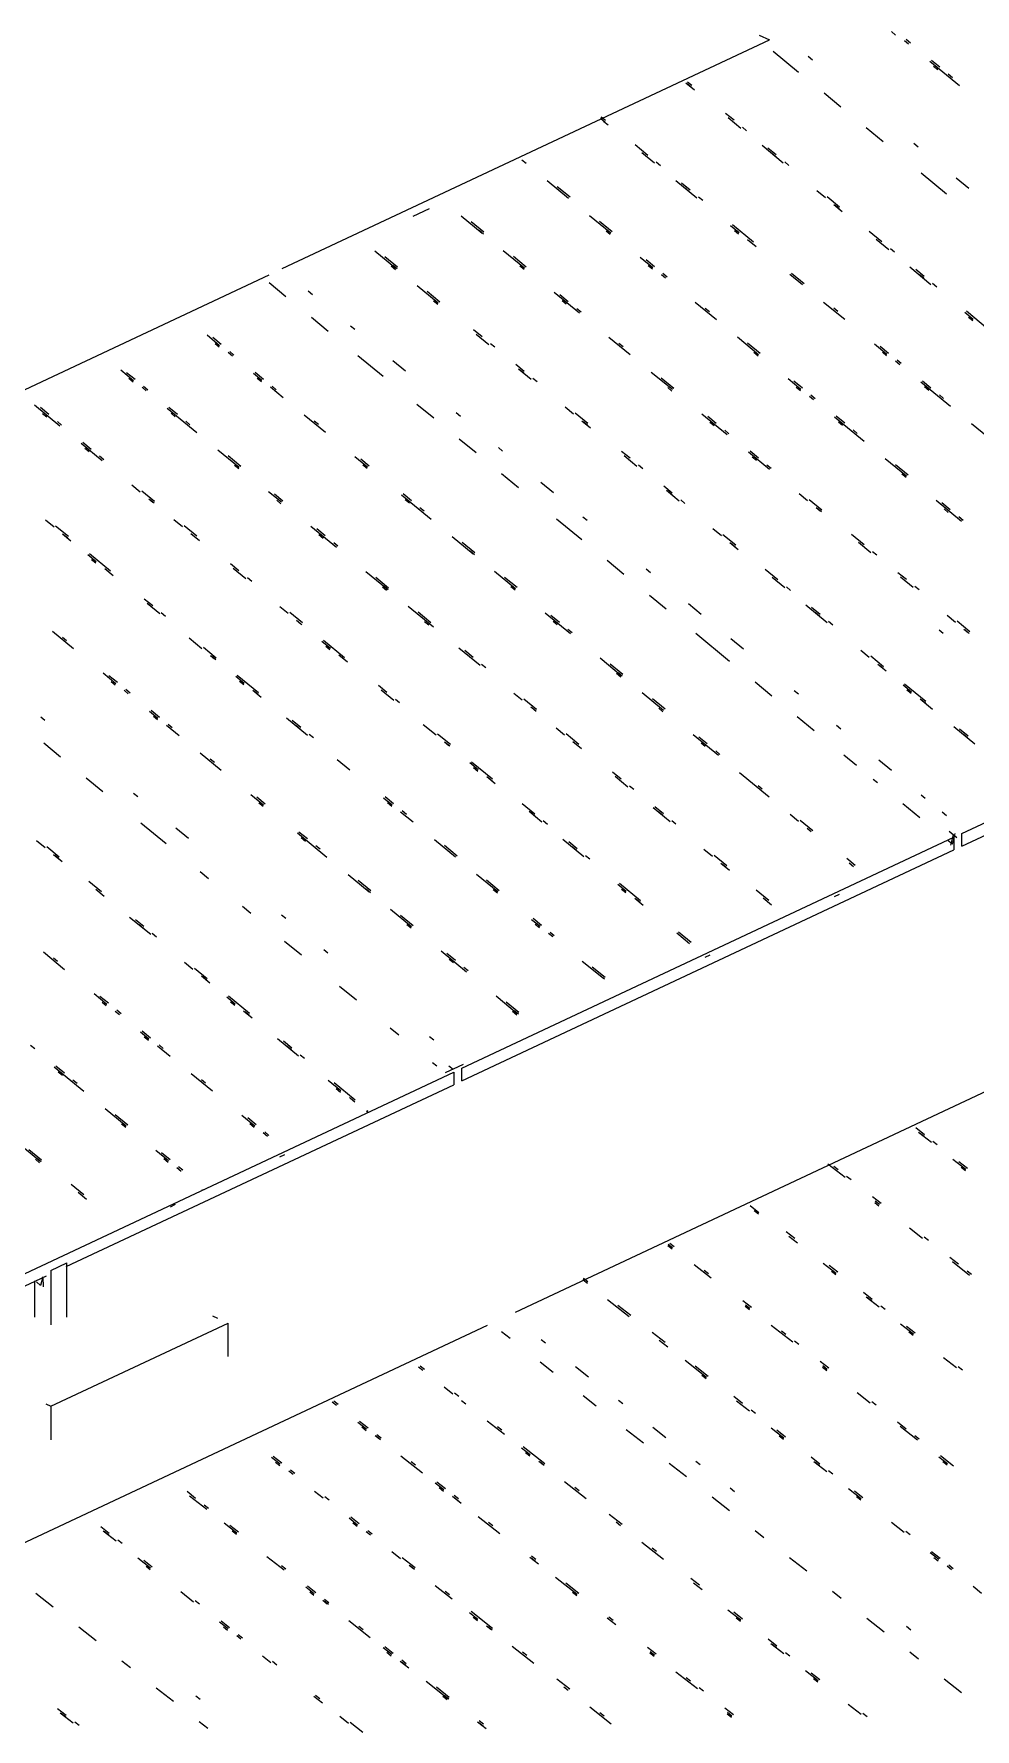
# Paper-space layout '03 3D Building and Roof' of a CAD drawing. Header units: millimetres. Extents: x 5 to 415, y 5 to 292.
# Drawn here: x 274.96 to 282.26, y 74.84 to 87.99 of the extents above; entities that cross this region are included whole.
import ezdxf

# ---------------------------------------------------------------- set-up
doc = ezdxf.new("R2010")
doc.units = ezdxf.units.MM
doc.layers.add('EXISTING', color=7, linetype='Continuous')
picture_1 = doc.add_image_def('image3.png', size_in_pixel=(1577, 763))

# ---------------------------------------------------------------- blocks, each defined once
blk = doc.blocks.new('SHEET_03')
at = {"layer": 'EXISTING', "color": 250, "lineweight": 9}
for p, q in [((276.888, 86.169), (280.664, 87.942)), ((280.586, 87.979), (280.664, 87.942)), ((281.642, 87.98), (281.61, 88.007)), ((281.757, 87.918), (281.724, 87.945)), ((280.694, 87.854), (280.891, 87.693)), ((280.999, 87.786), (280.966, 87.813)), ((281.711, 87.939), (281.744, 87.912)), ((281.908, 87.778), (282.137, 87.589)), ((281.986, 87.73), (281.92, 87.784)), ((281.97, 87.71), (281.937, 87.737)), ((280.017, 87.609), (280.083, 87.556)), ((280.059, 87.575), (280.026, 87.602)), ((280.062, 87.588), (280.03, 87.615)), ((282.084, 87.649), (282.051, 87.676)), ((281.088, 87.531), (281.219, 87.423)), ((279.361, 87.344), (279.358, 87.33)), ((279.39, 87.303), (279.358, 87.33)), ((279.394, 87.317), (279.361, 87.344)), ((279.381, 87.311), (279.414, 87.284)), ((280.39, 87.319), (280.324, 87.373)), ((280.345, 87.34), (280.443, 87.259)), ((280.488, 87.238), (280.455, 87.265)), ((281.415, 87.262), (281.546, 87.154)), ((279.721, 87.047), (279.623, 87.128)), ((279.676, 87.069), (279.774, 86.988)), ((280.607, 87.125), (280.771, 86.99)), ((280.718, 87.05), (280.652, 87.104)), ((280.714, 87.036), (280.681, 87.063)), ((281.818, 87.112), (281.785, 87.139)), ((278.746, 87.013), (278.778, 86.986)), ((279.82, 86.967), (279.787, 86.994)), ((280.816, 86.969), (280.783, 86.996)), ((281.841, 86.912), (282.038, 86.75)), ((278.942, 86.851), (279.106, 86.716)), ((279.119, 86.722), (279.02, 86.803)), ((279.938, 86.853), (280.102, 86.718)), ((280.049, 86.778), (279.984, 86.832)), ((280.046, 86.765), (280.013, 86.792)), ((281.033, 86.774), (281.098, 86.721)), ((282.211, 86.789), (282.113, 86.87)), ((277.903, 86.575), (278.028, 86.634)), ((280.147, 86.697), (280.115, 86.724)), ((281.209, 86.646), (281.111, 86.726)), ((281.164, 86.667), (281.229, 86.613)), ((281.206, 86.632), (281.173, 86.659)), ((278.274, 86.579), (278.438, 86.445)), ((278.45, 86.451), (278.352, 86.531)), ((279.27, 86.582), (279.434, 86.447)), ((279.446, 86.453), (279.348, 86.534)), ((280.364, 86.503), (280.43, 86.449)), ((280.541, 86.374), (280.377, 86.509)), ((278.447, 86.437), (278.414, 86.464)), ((279.43, 86.434), (279.398, 86.46)), ((280.426, 86.436), (280.394, 86.463)), ((280.495, 86.395), (280.561, 86.341)), ((281.537, 86.376), (281.438, 86.457)), ((281.491, 86.397), (281.59, 86.317)), ((277.605, 86.308), (277.769, 86.173)), ((277.782, 86.179), (277.683, 86.26)), ((278.601, 86.31), (278.765, 86.175)), ((278.778, 86.181), (278.679, 86.262)), ((279.663, 86.258), (279.761, 86.178)), ((279.774, 86.183), (279.708, 86.237)), ((281.635, 86.296), (281.602, 86.322)), ((273.011, 84.349), (276.787, 86.122)), ((277.766, 86.16), (277.733, 86.187)), ((277.778, 86.166), (277.745, 86.193)), ((278.762, 86.162), (278.729, 86.189)), ((279.758, 86.164), (279.725, 86.191)), ((279.827, 86.124), (279.86, 86.097)), ((279.872, 86.103), (279.839, 86.13)), ((280.823, 86.126), (280.921, 86.045)), ((280.934, 86.051), (280.835, 86.132)), ((281.754, 86.182), (281.917, 86.047)), ((281.864, 86.107), (281.799, 86.161)), ((281.861, 86.094), (281.828, 86.121)), ((276.785, 86.061), (276.916, 85.954)), ((277.122, 85.966), (277.089, 85.993)), ((277.933, 86.039), (278.097, 85.904)), ((278.109, 85.91), (278.011, 85.991)), ((278.995, 85.987), (279.191, 85.825)), ((281.963, 86.026), (281.93, 86.053)), ((278.093, 85.89), (278.061, 85.917)), ((279.105, 85.912), (279.04, 85.966)), ((279.089, 85.893), (279.057, 85.92)), ((279.204, 85.831), (279.171, 85.858)), ((280.089, 85.908), (280.253, 85.774)), ((280.2, 85.833), (280.167, 85.86)), ((281.085, 85.91), (281.249, 85.776)), ((281.196, 85.836), (281.163, 85.862)), ((282.356, 85.703), (282.192, 85.838)), ((277.113, 85.792), (277.244, 85.684)), ((277.45, 85.696), (277.417, 85.723)), ((282.179, 85.832), (282.245, 85.778)), ((282.242, 85.765), (282.209, 85.791)), ((276.304, 85.655), (276.402, 85.574)), ((276.415, 85.58), (276.349, 85.634)), ((276.399, 85.561), (276.366, 85.587)), ((278.437, 85.64), (278.371, 85.694)), ((278.392, 85.661), (278.49, 85.581)), ((278.535, 85.56), (278.502, 85.587)), ((279.42, 85.637), (279.584, 85.502)), ((279.531, 85.562), (279.498, 85.589)), ((280.417, 85.639), (280.58, 85.504)), ((280.593, 85.51), (280.495, 85.591)), ((281.478, 85.587), (281.576, 85.506)), ((276.468, 85.52), (276.501, 85.493)), ((276.513, 85.499), (276.48, 85.526)), ((277.473, 85.496), (277.67, 85.334)), ((277.843, 85.373), (277.745, 85.454)), ((280.577, 85.491), (280.544, 85.518)), ((281.589, 85.512), (281.523, 85.566)), ((281.573, 85.493), (281.54, 85.52)), ((281.642, 85.453), (281.675, 85.426)), ((281.687, 85.432), (281.655, 85.458)), ((275.636, 85.383), (275.734, 85.302)), ((275.746, 85.308), (275.681, 85.362)), ((275.731, 85.289), (275.698, 85.316)), ((276.665, 85.358), (276.73, 85.305)), ((276.743, 85.31), (276.677, 85.364)), ((276.727, 85.291), (276.694, 85.318)), ((278.764, 85.371), (278.699, 85.425)), ((278.719, 85.392), (278.818, 85.311)), ((278.761, 85.358), (278.728, 85.385)), ((278.863, 85.29), (278.83, 85.317)), ((279.748, 85.367), (279.912, 85.233)), ((279.924, 85.239), (279.826, 85.319)), ((280.81, 85.316), (280.908, 85.235)), ((275.8, 85.249), (275.832, 85.222)), ((275.845, 85.227), (275.812, 85.254)), ((276.796, 85.251), (276.894, 85.17)), ((276.841, 85.23), (276.808, 85.257)), ((279.909, 85.219), (279.876, 85.246)), ((280.921, 85.241), (280.855, 85.295)), ((280.905, 85.222), (280.872, 85.248)), ((280.974, 85.181), (281.006, 85.154)), ((281.019, 85.16), (280.986, 85.187)), ((281.839, 85.291), (282.068, 85.102)), ((281.917, 85.243), (281.851, 85.297)), ((281.901, 85.224), (281.868, 85.251)), ((282.015, 85.162), (281.982, 85.189)), ((274.967, 85.112), (275.164, 84.95)), ((275.078, 85.037), (275.012, 85.091)), ((275.996, 85.087), (276.225, 84.898)), ((276.074, 85.039), (276.009, 85.093)), ((277.932, 85.119), (278.063, 85.011)), ((278.269, 85.023), (278.236, 85.05)), ((279.08, 85.096), (279.145, 85.042)), ((275.062, 85.018), (275.029, 85.044)), ((275.176, 84.956), (275.144, 84.983)), ((276.058, 85.02), (276.025, 85.047)), ((276.172, 84.958), (276.14, 84.985)), ((277.058, 85.035), (277.222, 84.901)), ((277.169, 84.96), (277.136, 84.987)), ((279.256, 84.967), (279.158, 85.048)), ((279.211, 84.988), (279.276, 84.934)), ((279.253, 84.954), (279.22, 84.981)), ((280.141, 85.044), (280.338, 84.883)), ((280.252, 84.969), (280.187, 85.023)), ((280.236, 84.95), (280.203, 84.977)), ((281.17, 85.019), (281.399, 84.831)), ((281.248, 84.971), (281.183, 85.025)), ((281.232, 84.952), (281.2, 84.979)), ((281.346, 84.891), (281.314, 84.918)), ((282.232, 84.968), (282.396, 84.833)), ((275.328, 84.815), (275.491, 84.681)), ((275.406, 84.767), (275.34, 84.821)), ((278.259, 84.849), (278.39, 84.742)), ((280.35, 84.888), (280.318, 84.915)), ((275.39, 84.748), (275.357, 84.775)), ((275.504, 84.687), (275.471, 84.714)), ((276.389, 84.764), (276.553, 84.629)), ((276.566, 84.635), (276.467, 84.716)), ((277.451, 84.712), (277.549, 84.631)), ((277.562, 84.637), (277.496, 84.691)), ((278.596, 84.754), (278.564, 84.781)), ((279.584, 84.698), (279.518, 84.752)), ((279.538, 84.719), (279.637, 84.638)), ((280.502, 84.748), (280.665, 84.613)), ((280.58, 84.7), (280.514, 84.754)), ((280.564, 84.681), (280.531, 84.708)), ((281.563, 84.696), (281.727, 84.562)), ((276.55, 84.616), (276.517, 84.643)), ((277.546, 84.618), (277.513, 84.645)), ((278.587, 84.58), (278.718, 84.472)), ((279.682, 84.617), (279.649, 84.644)), ((280.678, 84.619), (280.645, 84.646)), ((281.74, 84.567), (281.641, 84.648)), ((281.724, 84.548), (281.691, 84.575)), ((275.721, 84.492), (275.786, 84.438)), ((275.897, 84.363), (275.799, 84.444)), ((276.782, 84.441), (276.881, 84.36)), ((276.893, 84.366), (276.828, 84.42)), ((277.811, 84.416), (278.041, 84.227)), ((277.889, 84.368), (277.824, 84.422)), ((278.99, 84.43), (278.891, 84.511)), ((279.911, 84.428), (279.846, 84.482)), ((279.866, 84.45), (279.964, 84.369)), ((279.908, 84.415), (279.875, 84.442)), ((280.895, 84.425), (280.96, 84.371)), ((275.852, 84.385), (275.885, 84.358)), ((275.894, 84.35), (275.861, 84.377)), ((276.877, 84.346), (276.845, 84.373)), ((277.873, 84.349), (277.841, 84.375)), ((277.988, 84.287), (277.955, 84.314)), ((280.009, 84.348), (279.977, 84.375)), ((281.071, 84.296), (280.973, 84.377)), ((281.026, 84.317), (281.059, 84.29)), ((281.068, 84.283), (281.035, 84.309)), ((281.956, 84.373), (282.153, 84.211)), ((282.067, 84.298), (282.002, 84.352)), ((282.051, 84.279), (282.019, 84.306)), ((275.052, 84.221), (275.118, 84.167)), ((275.229, 84.092), (275.13, 84.173)), ((276.048, 84.223), (276.114, 84.169)), ((276.225, 84.094), (276.126, 84.175)), ((277.11, 84.171), (277.307, 84.01)), ((277.221, 84.096), (277.155, 84.15)), ((279.013, 84.23), (279.209, 84.068)), ((279.252, 84.215), (279.219, 84.242)), ((280.226, 84.153), (280.292, 84.099)), ((282.166, 84.217), (282.133, 84.244)), ((275.183, 84.113), (275.249, 84.059)), ((275.225, 84.079), (275.192, 84.105)), ((276.179, 84.115), (276.245, 84.061)), ((277.205, 84.077), (277.172, 84.104)), ((277.319, 84.016), (277.286, 84.042)), ((278.204, 84.093), (278.368, 83.958)), ((278.381, 83.964), (278.282, 84.045)), ((280.403, 84.024), (280.304, 84.105)), ((280.357, 84.046), (280.423, 83.992)), ((280.399, 84.011), (280.366, 84.038)), ((281.399, 84.027), (281.3, 84.107)), ((281.354, 84.048), (281.452, 83.967)), ((275.38, 83.951), (275.445, 83.898)), ((275.556, 83.823), (275.392, 83.957)), ((275.442, 83.884), (275.409, 83.911)), ((276.552, 83.825), (276.487, 83.879)), ((278.377, 83.95), (278.345, 83.977)), ((279.406, 83.907), (279.537, 83.799)), ((281.497, 83.946), (281.464, 83.973)), ((275.511, 83.844), (275.577, 83.79)), ((276.507, 83.846), (276.605, 83.765)), ((276.651, 83.744), (276.618, 83.771)), ((277.536, 83.821), (277.7, 83.686)), ((277.712, 83.692), (277.614, 83.773)), ((278.532, 83.823), (278.696, 83.689)), ((278.708, 83.695), (278.61, 83.775)), ((279.743, 83.811), (279.71, 83.838)), ((280.73, 83.755), (280.632, 83.836)), ((280.685, 83.776), (280.783, 83.695)), ((281.726, 83.757), (281.661, 83.811)), ((281.681, 83.778), (281.779, 83.698)), ((275.884, 83.553), (275.818, 83.607)), ((277.696, 83.673), (277.664, 83.7)), ((277.709, 83.679), (277.676, 83.706)), ((278.693, 83.675), (278.66, 83.702)), ((279.734, 83.637), (279.865, 83.53)), ((280.829, 83.674), (280.796, 83.701)), ((281.825, 83.677), (281.792, 83.703)), ((275.839, 83.574), (275.937, 83.494)), ((275.88, 83.54), (275.848, 83.567)), ((275.982, 83.472), (275.949, 83.499)), ((276.868, 83.55), (276.933, 83.496)), ((277.044, 83.421), (276.946, 83.502)), ((277.864, 83.552), (278.06, 83.39)), ((278.04, 83.423), (277.942, 83.504)), ((278.925, 83.5), (279.122, 83.339)), ((279.036, 83.425), (278.971, 83.479)), ((280.136, 83.488), (280.038, 83.569)), ((280.947, 83.561), (281.111, 83.426)), ((281.058, 83.486), (280.992, 83.54)), ((281.055, 83.472), (281.022, 83.499)), ((282.042, 83.482), (282.107, 83.428)), ((282.157, 81.788), (285.971, 83.579)), ((275.105, 83.357), (275.268, 83.222)), ((276.999, 83.442), (277.031, 83.415)), ((277.04, 83.407), (277.008, 83.434)), ((278.024, 83.404), (277.991, 83.431)), ((279.02, 83.406), (278.987, 83.433)), ((279.134, 83.344), (279.102, 83.371)), ((280.094, 83.341), (280.356, 83.126)), ((281.156, 83.405), (281.123, 83.432)), ((282.012, 83.34), (281.98, 83.366)), ((282.218, 83.353), (282.12, 83.434)), ((282.173, 83.374), (282.205, 83.347)), ((282.214, 83.34), (282.182, 83.367)), ((275.215, 83.282), (275.183, 83.309)), ((276.166, 83.305), (276.265, 83.224)), ((276.375, 83.149), (276.277, 83.23)), ((277.195, 83.28), (277.261, 83.226)), ((277.371, 83.151), (277.208, 83.286)), ((277.257, 83.213), (277.225, 83.24)), ((278.257, 83.229), (278.421, 83.094)), ((280.464, 83.218), (280.366, 83.299)), ((281.373, 83.211), (281.439, 83.157)), ((276.33, 83.17), (276.363, 83.143)), ((276.372, 83.136), (276.339, 83.163)), ((277.326, 83.173), (277.392, 83.119)), ((278.368, 83.154), (278.302, 83.208)), ((278.466, 83.073), (278.433, 83.1)), ((279.351, 83.15), (279.515, 83.015)), ((279.527, 83.021), (279.429, 83.102)), ((281.549, 83.082), (281.451, 83.163)), ((281.504, 83.103), (281.57, 83.049)), ((281.546, 83.068), (281.513, 83.095)), ((275.498, 83.034), (275.596, 82.953)), ((275.609, 82.959), (275.543, 83.012)), ((275.593, 82.939), (275.56, 82.966)), ((276.527, 83.009), (276.592, 82.955)), ((276.703, 82.88), (276.539, 83.015)), ((276.589, 82.941), (276.556, 82.968)), ((279.512, 83.002), (279.479, 83.029)), ((279.524, 83.008), (279.491, 83.035)), ((280.553, 82.964), (280.684, 82.856)), ((281.877, 82.812), (281.713, 82.947)), ((275.662, 82.899), (275.694, 82.872)), ((275.707, 82.878), (275.674, 82.905)), ((276.658, 82.901), (276.723, 82.847)), ((276.7, 82.867), (276.667, 82.893)), ((277.699, 82.882), (277.634, 82.936)), ((277.654, 82.903), (277.752, 82.822)), ((277.797, 82.801), (277.765, 82.828)), ((278.683, 82.878), (278.748, 82.825)), ((278.859, 82.75), (278.761, 82.83)), ((279.679, 82.881), (279.843, 82.746)), ((279.855, 82.752), (279.757, 82.833)), ((280.89, 82.868), (280.857, 82.895)), ((281.701, 82.941), (281.766, 82.887)), ((281.763, 82.874), (281.73, 82.901)), ((281.832, 82.834), (281.93, 82.753)), ((281.874, 82.799), (281.841, 82.826)), ((275.047, 82.664), (275.015, 82.691)), ((275.858, 82.737), (275.924, 82.683)), ((275.936, 82.689), (275.871, 82.743)), ((275.92, 82.67), (275.888, 82.697)), ((276.92, 82.686), (277.084, 82.551)), ((278.814, 82.771), (278.847, 82.744)), ((278.856, 82.736), (278.823, 82.763)), ((279.839, 82.733), (279.806, 82.76)), ((280.88, 82.695), (281.011, 82.587)), ((275.989, 82.63), (276.088, 82.549)), ((276.035, 82.608), (276.002, 82.635)), ((277.031, 82.611), (276.965, 82.664)), ((277.027, 82.597), (276.994, 82.624)), ((277.129, 82.53), (277.096, 82.557)), ((277.981, 82.634), (278.08, 82.553)), ((278.191, 82.478), (278.092, 82.559)), ((279.01, 82.609), (279.076, 82.555)), ((279.187, 82.48), (279.088, 82.561)), ((280.072, 82.557), (280.269, 82.396)), ((281.217, 82.599), (281.185, 82.626)), ((282.094, 82.618), (282.258, 82.483)), ((282.205, 82.543), (282.139, 82.597)), ((282.201, 82.53), (282.168, 82.557)), ((275.038, 82.491), (275.169, 82.383)), ((278.145, 82.499), (278.178, 82.472)), ((278.187, 82.465), (278.154, 82.492)), ((279.141, 82.501), (279.207, 82.448)), ((280.183, 82.483), (280.117, 82.536)), ((280.167, 82.463), (280.134, 82.49)), ((280.281, 82.402), (280.248, 82.429)), ((276.251, 82.414), (276.415, 82.279)), ((276.362, 82.339), (276.329, 82.366)), ((277.313, 82.362), (277.411, 82.282)), ((278.342, 82.338), (278.407, 82.284)), ((278.518, 82.209), (278.354, 82.343)), ((278.404, 82.27), (278.371, 82.297)), ((281.241, 82.398), (281.339, 82.318)), ((281.611, 82.276), (281.512, 82.357)), ((275.366, 82.221), (275.497, 82.114)), ((278.473, 82.23), (278.538, 82.176)), ((278.515, 82.195), (278.482, 82.222)), ((279.514, 82.211), (279.449, 82.265)), ((279.469, 82.232), (279.567, 82.151)), ((279.613, 82.13), (279.58, 82.157)), ((280.432, 82.261), (280.662, 82.073)), ((280.609, 82.132), (280.576, 82.159)), ((281.47, 82.21), (281.503, 82.183)), ((282.157, 81.691), (283.197, 82.179)), ((275.768, 82.072), (275.735, 82.099)), ((276.645, 82.091), (276.743, 82.01)), ((276.755, 82.016), (276.69, 82.07)), ((277.673, 82.066), (277.739, 82.012)), ((277.751, 82.018), (277.686, 82.072)), ((277.736, 81.999), (277.703, 82.026)), ((281.873, 82.06), (281.84, 82.087)), ((276.739, 81.997), (276.707, 82.024)), ((277.804, 81.958), (277.903, 81.878)), ((277.85, 81.937), (277.817, 81.964)), ((278.846, 81.939), (278.748, 82.02)), ((278.801, 81.961), (278.899, 81.88)), ((278.842, 81.926), (278.81, 81.953)), ((279.764, 81.99), (279.895, 81.882)), ((279.842, 81.942), (279.776, 81.996)), ((279.839, 81.928), (279.806, 81.955)), ((280.826, 81.938), (280.891, 81.884)), ((281.699, 82.021), (281.831, 81.914)), ((282.037, 81.926), (282.004, 81.953)), ((275.791, 81.871), (275.988, 81.71)), ((276.161, 81.749), (276.063, 81.829)), ((277.005, 81.795), (277.234, 81.606)), ((277.083, 81.747), (277.017, 81.8)), ((278.944, 81.859), (278.911, 81.886)), ((279.94, 81.861), (279.907, 81.888)), ((281.002, 81.809), (280.904, 81.89)), ((280.957, 81.83), (280.989, 81.803)), ((282.057, 81.808), (282.09, 81.781)), ((282.09, 81.781), (282.068, 81.697)), ((282.084, 81.705), (282.105, 81.789)), ((282.085, 81.785), (282.118, 81.758)), ((282.157, 81.691), (282.157, 81.788)), ((274.983, 81.734), (275.049, 81.68)), ((275.159, 81.605), (275.061, 81.686)), ((277.067, 81.727), (277.034, 81.754)), ((277.181, 81.666), (277.148, 81.693)), ((278.067, 81.743), (278.23, 81.608)), ((278.243, 81.614), (278.145, 81.695)), ((278.28, 79.968), (282.095, 81.759)), ((278.28, 79.871), (282.095, 81.661)), ((279.063, 81.745), (279.226, 81.61)), ((279.173, 81.67), (279.108, 81.724)), ((279.17, 81.657), (279.137, 81.684)), ((280.157, 81.666), (280.223, 81.613)), ((282.084, 81.705), (282.051, 81.732)), ((282.095, 81.759), (282.095, 81.661)), ((275.114, 81.626), (275.18, 81.572)), ((275.156, 81.592), (275.123, 81.619)), ((279.272, 81.589), (279.239, 81.616)), ((280.333, 81.538), (280.235, 81.618)), ((280.288, 81.559), (280.354, 81.505)), ((280.33, 81.524), (280.297, 81.551)), ((281.329, 81.54), (281.264, 81.594)), ((281.284, 81.561), (281.317, 81.534)), ((275.487, 81.336), (275.389, 81.417)), ((276.25, 81.494), (276.316, 81.44)), ((277.398, 81.471), (277.562, 81.337)), ((277.574, 81.343), (277.476, 81.423)), ((278.394, 81.474), (278.558, 81.339)), ((278.57, 81.345), (278.472, 81.426)), ((279.489, 81.395), (279.554, 81.341)), ((279.665, 81.266), (279.501, 81.401)), ((275.442, 81.357), (275.507, 81.303)), ((277.571, 81.329), (277.538, 81.356)), ((278.555, 81.326), (278.522, 81.352)), ((279.551, 81.328), (279.518, 81.355)), ((279.62, 81.287), (279.685, 81.233)), ((279.662, 81.253), (279.629, 81.28)), ((280.661, 81.268), (280.563, 81.349)), ((280.616, 81.289), (280.681, 81.236)), ((281.169, 81.3), (281.207, 81.318)), ((275.704, 81.141), (275.868, 81.007)), ((275.815, 81.067), (275.749, 81.12)), ((276.578, 81.225), (276.643, 81.171)), ((276.915, 81.129), (276.882, 81.156)), ((277.726, 81.202), (277.89, 81.067)), ((277.902, 81.073), (277.804, 81.154)), ((278.82, 81.123), (278.886, 81.07)), ((278.898, 81.075), (278.833, 81.129)), ((275.811, 81.053), (275.778, 81.08)), ((275.913, 80.986), (275.88, 81.013)), ((277.886, 81.054), (277.853, 81.081)), ((278.882, 81.056), (278.849, 81.083)), ((278.951, 81.016), (278.984, 80.989)), ((278.996, 80.995), (278.964, 81.022)), ((279.947, 81.018), (280.046, 80.937)), ((280.058, 80.943), (279.96, 81.024)), ((275.035, 80.87), (275.199, 80.735)), ((276.905, 80.955), (277.036, 80.848)), ((277.242, 80.86), (277.21, 80.887)), ((278.119, 80.879), (278.315, 80.717)), ((278.23, 80.804), (278.164, 80.858)), ((280.167, 80.83), (280.206, 80.848)), ((275.146, 80.795), (275.113, 80.822)), ((276.13, 80.791), (276.195, 80.737)), ((276.306, 80.663), (276.208, 80.743)), ((278.214, 80.785), (278.181, 80.812)), ((278.328, 80.723), (278.295, 80.75)), ((279.213, 80.8), (279.377, 80.666)), ((279.39, 80.671), (279.291, 80.752)), ((276.261, 80.684), (276.326, 80.63)), ((276.303, 80.649), (276.27, 80.676)), ((277.331, 80.605), (277.462, 80.498)), ((279.386, 80.658), (279.353, 80.685)), ((275.429, 80.547), (275.527, 80.466)), ((275.539, 80.472), (275.474, 80.526)), ((275.523, 80.453), (275.491, 80.479)), ((276.457, 80.522), (276.523, 80.468)), ((276.634, 80.393), (276.47, 80.528)), ((276.52, 80.455), (276.487, 80.482)), ((278.545, 80.529), (278.709, 80.394)), ((278.721, 80.4), (278.623, 80.481)), ((275.592, 80.412), (275.625, 80.385)), ((275.638, 80.391), (275.605, 80.418)), ((276.588, 80.414), (276.654, 80.36)), ((276.63, 80.38), (276.598, 80.407)), ((278.705, 80.381), (278.672, 80.408)), ((278.718, 80.387), (278.685, 80.413)), ((275.789, 80.25), (275.854, 80.197)), ((275.867, 80.202), (275.801, 80.256)), ((275.851, 80.183), (275.818, 80.21)), ((276.851, 80.199), (277.014, 80.064)), ((277.724, 80.282), (277.79, 80.228)), ((278.062, 80.186), (278.029, 80.213)), ((274.969, 80.119), (274.936, 80.146)), ((275.92, 80.143), (276.018, 80.062)), ((275.965, 80.122), (275.932, 80.149)), ((276.961, 80.124), (276.896, 80.178)), ((276.958, 80.11), (276.925, 80.137)), ((277.06, 80.043), (277.027, 80.07)), ((274.404, 78.148), (278.218, 79.939)), ((275.12, 79.979), (275.35, 79.79)), ((275.198, 79.931), (275.133, 79.985)), ((275.183, 79.912), (275.15, 79.939)), ((276.182, 79.927), (276.346, 79.793)), ((278.052, 80.013), (278.085, 79.986)), ((278.228, 79.969), (278.15, 79.932)), ((278.18, 79.988), (278.213, 79.961)), ((278.291, 79.998), (278.213, 79.961)), ((278.218, 79.939), (278.218, 79.841)), ((278.28, 79.871), (278.28, 79.968)), ((275.213, 78.43), (278.218, 79.841)), ((275.297, 79.85), (275.264, 79.877)), ((276.293, 79.852), (276.26, 79.879)), ((277.244, 79.876), (277.342, 79.795)), ((277.453, 79.72), (277.289, 79.855)), ((277.339, 79.781), (277.306, 79.808)), ((278.696, 78.077), (282.356, 79.795)), ((277.408, 79.741), (277.44, 79.714)), ((277.449, 79.706), (277.417, 79.733)), ((275.514, 79.656), (275.677, 79.521)), ((275.69, 79.527), (275.592, 79.608)), ((275.674, 79.508), (275.641, 79.535)), ((276.575, 79.604), (276.674, 79.523)), ((276.686, 79.529), (276.62, 79.583)), ((276.67, 79.51), (276.637, 79.537)), ((277.551, 79.639), (277.539, 79.633)), ((277.548, 79.626), (277.551, 79.639)), ((276.739, 79.469), (276.772, 79.442)), ((276.784, 79.448), (276.752, 79.475)), ((281.866, 79.453), (281.799, 79.506)), ((281.82, 79.474), (281.92, 79.395)), ((281.863, 79.44), (281.829, 79.466)), ((281.966, 79.375), (281.932, 79.401)), ((274.845, 79.384), (275.009, 79.25)), ((275.021, 79.255), (274.923, 79.336)), ((275.018, 79.242), (274.985, 79.269)), ((275.907, 79.333), (276.005, 79.252)), ((276.018, 79.258), (275.952, 79.312)), ((276.002, 79.238), (275.969, 79.265)), ((276.868, 79.281), (276.907, 79.299)), ((282.087, 79.264), (282.187, 79.186)), ((275.006, 79.236), (274.973, 79.263)), ((276.071, 79.198), (276.103, 79.171)), ((276.116, 79.177), (276.083, 79.204)), ((281.118, 79.227), (281.251, 79.123)), ((281.197, 79.181), (281.163, 79.207)), ((282.199, 79.192), (282.132, 79.244)), ((282.184, 79.172), (282.15, 79.198)), ((275.349, 78.986), (275.251, 79.067)), ((275.304, 79.007), (275.369, 78.953)), ((276.264, 79.023), (276.276, 79.029)), ((281.297, 79.102), (281.263, 79.129)), ((276.021, 78.895), (276.06, 78.914)), ((280.515, 78.903), (280.582, 78.85)), ((281.53, 78.919), (281.463, 78.972)), ((281.514, 78.9), (281.481, 78.926)), ((281.484, 78.94), (281.518, 78.914)), ((280.579, 78.837), (280.546, 78.863)), ((279.925, 78.584), (279.892, 78.61)), ((280.861, 78.647), (280.794, 78.699)), ((280.815, 78.667), (280.882, 78.615)), ((281.751, 78.73), (281.851, 78.652)), ((281.897, 78.632), (281.863, 78.658)), ((279.91, 78.565), (279.876, 78.591)), ((279.88, 78.604), (279.913, 78.578)), ((282.13, 78.449), (282.063, 78.501)), ((274.404, 78.051), (275.059, 78.358)), ((275.031, 78.352), (275.014, 78.285)), ((275.031, 78.352), (275.034, 78.273)), ((275.093, 78.401), (275.218, 78.46)), ((275.093, 78.401), (275.093, 77.98)), ((275.218, 78.039), (275.218, 78.46)), ((280.08, 78.447), (280.213, 78.343)), ((280.192, 78.375), (280.159, 78.401)), ((281.082, 78.458), (281.182, 78.38)), ((281.194, 78.386), (281.128, 78.438)), ((281.179, 78.366), (281.145, 78.392)), ((282.084, 78.469), (282.217, 78.364)), ((282.23, 78.37), (282.197, 78.396)), ((274.968, 78.039), (274.968, 78.319)), ((275.014, 78.285), (274.981, 78.312)), ((279.223, 78.338), (279.22, 78.324)), ((279.253, 78.298), (279.22, 78.324)), ((279.256, 78.312), (279.223, 78.338)), ((281.461, 78.176), (281.394, 78.229)), ((279.41, 78.175), (279.577, 78.044)), ((279.59, 78.05), (279.49, 78.129)), ((280.525, 78.113), (280.459, 78.166)), ((280.51, 78.094), (280.476, 78.12)), ((280.479, 78.134), (280.513, 78.107)), ((281.415, 78.197), (281.515, 78.118)), ((281.458, 78.163), (281.425, 78.189)), ((281.561, 78.098), (281.528, 78.124)), ((274.819, 76.257), (278.479, 77.975)), ((275.093, 77.347), (276.467, 77.992)), ((276.388, 78.029), (276.349, 78.047)), ((276.467, 77.732), (276.467, 77.992)), ((280.679, 77.977), (280.846, 77.846)), ((281.682, 77.987), (281.782, 77.909)), ((281.794, 77.915), (281.728, 77.967)), ((278.588, 77.927), (278.654, 77.875)), ((278.928, 77.836), (278.895, 77.862)), ((279.856, 77.841), (279.756, 77.919)), ((279.81, 77.861), (279.877, 77.809)), ((280.792, 77.904), (280.759, 77.93)), ((280.892, 77.825), (280.859, 77.852)), ((281.779, 77.895), (281.745, 77.921)), ((278.888, 77.691), (278.988, 77.613)), ((280.01, 77.704), (280.177, 77.573)), ((281.125, 77.642), (281.058, 77.695)), ((282.015, 77.726), (282.115, 77.647)), ((277.943, 77.654), (277.977, 77.627)), ((277.989, 77.633), (277.956, 77.659)), ((279.261, 77.574), (279.161, 77.653)), ((280.189, 77.579), (280.089, 77.658)), ((280.174, 77.56), (280.141, 77.586)), ((281.11, 77.623), (281.076, 77.649)), ((281.079, 77.663), (281.113, 77.636)), ((282.161, 77.627), (282.127, 77.653)), ((278.143, 77.497), (278.21, 77.444)), ((278.256, 77.424), (278.222, 77.45)), ((279.221, 77.43), (279.321, 77.351)), ((281.346, 77.453), (281.446, 77.375)), ((275.054, 77.365), (275.093, 77.347)), ((275.093, 77.347), (275.093, 77.087)), ((277.274, 77.381), (277.308, 77.355)), ((277.32, 77.361), (277.287, 77.387)), ((278.277, 77.392), (278.31, 77.366)), ((279.528, 77.365), (279.495, 77.391)), ((280.456, 77.37), (280.389, 77.422)), ((280.41, 77.39), (280.51, 77.312)), ((280.556, 77.292), (280.523, 77.318)), ((281.492, 77.355), (281.458, 77.381)), ((277.474, 77.224), (277.541, 77.172)), ((277.553, 77.178), (277.487, 77.23)), ((277.538, 77.158), (277.504, 77.184)), ((278.477, 77.235), (278.61, 77.13)), ((278.589, 77.162), (278.556, 77.189)), ((279.554, 77.168), (279.687, 77.064)), ((279.861, 77.103), (279.761, 77.182)), ((280.677, 77.181), (280.777, 77.103)), ((281.725, 77.171), (281.658, 77.224)), ((281.679, 77.192), (281.812, 77.087)), ((277.608, 77.12), (277.641, 77.094)), ((277.65, 77.086), (277.617, 77.112)), ((277.653, 77.099), (277.62, 77.126)), ((278.922, 76.901), (278.756, 77.032)), ((280.789, 77.108), (280.723, 77.161)), ((280.774, 77.089), (280.74, 77.115)), ((281.825, 77.093), (281.792, 77.119)), ((276.805, 76.952), (276.872, 76.9)), ((276.884, 76.906), (276.818, 76.958)), ((276.869, 76.886), (276.835, 76.912)), ((277.807, 76.963), (277.974, 76.832)), ((277.92, 76.89), (277.887, 76.916)), ((278.743, 77.026), (278.81, 76.973)), ((278.807, 76.96), (278.773, 76.986)), ((278.876, 76.921), (278.91, 76.895)), ((278.919, 76.887), (278.886, 76.913)), ((279.887, 76.907), (280.021, 76.802)), ((280.128, 76.894), (280.094, 76.92)), ((281.056, 76.899), (280.989, 76.952)), ((281.01, 76.919), (281.11, 76.841)), ((281.053, 76.886), (281.02, 76.912)), ((281.979, 76.956), (282.046, 76.904)), ((282.092, 76.884), (281.992, 76.962)), ((282.043, 76.89), (282.009, 76.917)), ((276.938, 76.847), (276.972, 76.821)), ((276.984, 76.827), (276.951, 76.853)), ((281.156, 76.821), (281.123, 76.847)), ((276.215, 76.633), (276.149, 76.686)), ((276.169, 76.654), (276.303, 76.549)), ((277.138, 76.69), (277.205, 76.638)), ((277.251, 76.618), (277.218, 76.644)), ((278.074, 76.753), (278.141, 76.701)), ((278.153, 76.707), (278.087, 76.759)), ((278.138, 76.687), (278.104, 76.714)), ((278.207, 76.649), (278.274, 76.596)), ((278.25, 76.615), (278.217, 76.641)), ((278.253, 76.629), (278.22, 76.655)), ((279.076, 76.764), (279.243, 76.633)), ((279.189, 76.692), (279.156, 76.718)), ((280.221, 76.645), (280.354, 76.54)), ((280.394, 76.685), (280.361, 76.711)), ((281.277, 76.71), (281.377, 76.632)), ((281.389, 76.638), (281.323, 76.69)), ((281.374, 76.618), (281.34, 76.644)), ((276.315, 76.555), (276.282, 76.581)), ((279.522, 76.43), (279.422, 76.508)), ((275.546, 76.361), (275.48, 76.413)), ((275.5, 76.381), (275.6, 76.303)), ((275.543, 76.347), (275.51, 76.373)), ((276.436, 76.444), (276.536, 76.366)), ((276.549, 76.372), (276.482, 76.424)), ((276.533, 76.352), (276.5, 76.378)), ((277.405, 76.481), (277.472, 76.429)), ((277.484, 76.435), (277.418, 76.487)), ((277.469, 76.415), (277.435, 76.441)), ((277.538, 76.377), (277.572, 76.35)), ((277.584, 76.356), (277.551, 76.382)), ((278.407, 76.492), (278.574, 76.361)), ((278.52, 76.419), (278.487, 76.445)), ((279.476, 76.45), (279.51, 76.424)), ((280.554, 76.383), (280.621, 76.331)), ((281.61, 76.449), (281.71, 76.37)), ((281.756, 76.35), (281.722, 76.376)), ((275.646, 76.283), (275.613, 76.309)), ((279.676, 76.293), (279.843, 76.162)), ((279.789, 76.221), (279.755, 76.247)), ((275.767, 76.172), (275.867, 76.094)), ((275.88, 76.099), (275.813, 76.152)), ((276.769, 76.183), (276.903, 76.078)), ((276.915, 76.084), (276.882, 76.11)), ((277.738, 76.22), (277.805, 76.167)), ((277.917, 76.095), (277.817, 76.173)), ((277.872, 76.115), (277.905, 76.089)), ((278.807, 76.178), (278.874, 76.126)), ((278.85, 76.144), (278.817, 76.17)), ((278.853, 76.158), (278.82, 76.184)), ((280.82, 76.174), (280.954, 76.07)), ((281.91, 76.213), (281.977, 76.161)), ((281.989, 76.167), (281.922, 76.219)), ((281.974, 76.147), (281.94, 76.173)), ((282.089, 76.088), (282.056, 76.114)), ((275.864, 76.08), (275.831, 76.106)), ((277.914, 76.081), (277.881, 76.107)), ((279.007, 76.021), (279.174, 75.89)), ((280.122, 75.959), (280.055, 76.011)), ((280.076, 75.979), (280.143, 75.927)), ((282.043, 76.109), (282.077, 76.082)), ((274.977, 75.898), (275.111, 75.793)), ((276.1, 75.91), (276.2, 75.832)), ((277.069, 75.947), (277.136, 75.895)), ((277.148, 75.901), (277.082, 75.953)), ((277.133, 75.881), (277.1, 75.907)), ((277.248, 75.822), (277.215, 75.849)), ((278.072, 75.958), (278.205, 75.853)), ((278.184, 75.885), (278.151, 75.912)), ((279.186, 75.896), (279.086, 75.975)), ((279.171, 75.877), (279.137, 75.903)), ((281.154, 75.913), (281.22, 75.86)), ((282.243, 75.952), (282.31, 75.899)), ((276.246, 75.812), (276.213, 75.838)), ((277.203, 75.843), (277.236, 75.816)), ((277.245, 75.809), (277.212, 75.835)), ((278.338, 75.749), (278.405, 75.696)), ((278.517, 75.624), (278.351, 75.755)), ((280.343, 75.77), (280.443, 75.692)), ((280.455, 75.697), (280.389, 75.75)), ((275.311, 75.636), (275.444, 75.531)), ((276.4, 75.675), (276.467, 75.623)), ((276.479, 75.629), (276.413, 75.681)), ((276.464, 75.609), (276.431, 75.635)), ((277.403, 75.686), (277.569, 75.555)), ((277.515, 75.613), (277.482, 75.639)), ((278.402, 75.683), (278.368, 75.709)), ((278.472, 75.644), (278.505, 75.618)), ((278.514, 75.61), (278.481, 75.636)), ((279.407, 75.707), (279.474, 75.655)), ((279.453, 75.687), (279.42, 75.713)), ((280.44, 75.678), (280.406, 75.704)), ((281.42, 75.703), (281.554, 75.599)), ((281.761, 75.612), (281.727, 75.639)), ((276.534, 75.57), (276.567, 75.544)), ((276.579, 75.55), (276.546, 75.576)), ((277.669, 75.476), (277.736, 75.424)), ((277.748, 75.43), (277.682, 75.482)), ((278.671, 75.487), (278.838, 75.356)), ((279.786, 75.425), (279.72, 75.478)), ((280.722, 75.488), (280.655, 75.541)), ((280.676, 75.509), (280.776, 75.43)), ((280.719, 75.475), (280.686, 75.501)), ((275.644, 75.374), (275.711, 75.322)), ((276.734, 75.413), (276.8, 75.361)), ((276.846, 75.341), (276.813, 75.367)), ((277.733, 75.41), (277.699, 75.437)), ((277.802, 75.372), (277.869, 75.319)), ((277.845, 75.338), (277.812, 75.364)), ((277.848, 75.351), (277.815, 75.378)), ((278.784, 75.415), (278.751, 75.441)), ((279.771, 75.406), (279.737, 75.432)), ((279.74, 75.446), (279.774, 75.419)), ((280.822, 75.41), (280.789, 75.436)), ((281.754, 75.442), (281.82, 75.389)), ((278.002, 75.215), (278.169, 75.084)), ((279.117, 75.153), (279.017, 75.231)), ((279.94, 75.289), (280.107, 75.158)), ((280.053, 75.216), (280.02, 75.242)), ((280.943, 75.299), (281.043, 75.221)), ((281.055, 75.227), (280.989, 75.279)), ((281.04, 75.207), (281.006, 75.233)), ((282.02, 75.233), (282.154, 75.128)), ((275.911, 75.165), (276.044, 75.061)), ((276.251, 75.074), (276.218, 75.1)), ((277.133, 75.099), (277.2, 75.047)), ((277.179, 75.079), (277.146, 75.105)), ((278.182, 75.09), (278.082, 75.168)), ((278.166, 75.07), (278.133, 75.097)), ((278.179, 75.076), (278.145, 75.102)), ((279.071, 75.173), (279.105, 75.147)), ((280.153, 75.137), (280.12, 75.164)), ((275.212, 74.95), (275.146, 75.002)), ((275.166, 74.97), (275.266, 74.892)), ((275.209, 74.936), (275.176, 74.962)), ((277.333, 74.943), (277.4, 74.89)), ((279.271, 75.016), (279.438, 74.885)), ((279.384, 74.944), (279.35, 74.97)), ((280.386, 74.954), (280.319, 75.007)), ((280.371, 74.935), (280.337, 74.961)), ((280.34, 74.975), (280.374, 74.948)), ((281.276, 75.038), (281.376, 74.959)), ((281.422, 74.939), (281.388, 74.965)), ((275.312, 74.872), (275.279, 74.898)), ((276.244, 74.904), (276.311, 74.851)), ((277.513, 74.818), (277.413, 74.896)), ((278.402, 74.901), (278.469, 74.849)), ((278.445, 74.867), (278.412, 74.893)), ((278.448, 74.881), (278.415, 74.907))]:
    blk.add_line(p, q, dxfattribs=at)
image = blk.add_image(picture_1, insert=(224, 57.357), size_in_units=(106, 51.286))

psp = doc.layouts.new('03 3D Building and Roof')

# ---------------------------------------------------------------- block references
psp.add_blockref('SHEET_03', (0, 0))

doc.saveas('drawing.dxf')
